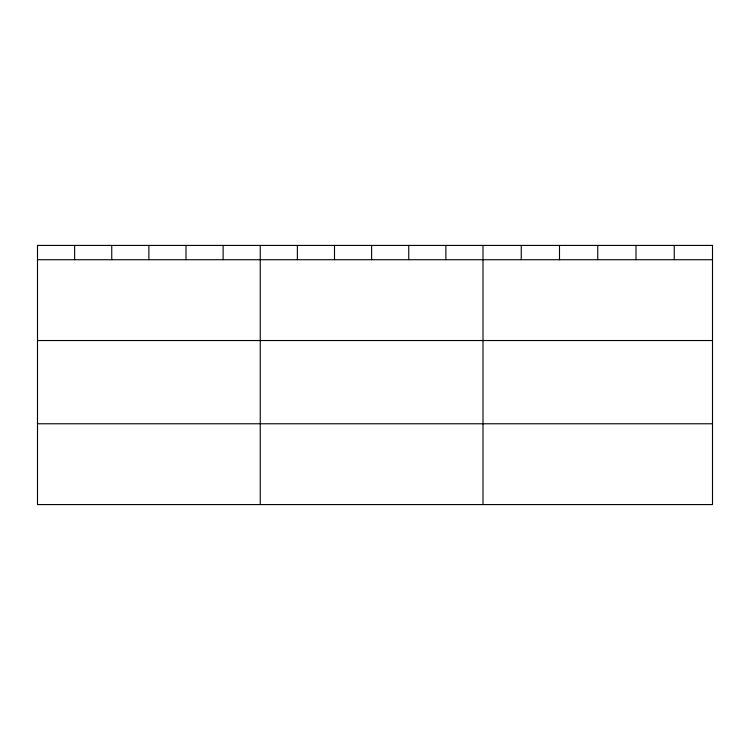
<?xml version="1.0" encoding="UTF-8"?>
<svg xmlns="http://www.w3.org/2000/svg" width="750" height="750" viewBox="0 0 750 750"><rect width="100%" height="100%" fill="white"/><g stroke="black" fill="none" stroke-linecap="round" stroke-linejoin="round"><path stroke-width="1.12" d="M37.5 259.725L712.5 259.725M37.5 340.528L712.5 340.528M37.5 423.769L712.5 423.769M674.25 245.428L674.25 259.725M636 245.428L636 259.725M597.75 245.428L597.75 259.725M559.5 245.428L559.5 259.725M521.25 245.428L521.25 259.725M483 245.428L483 504.572M445.875 245.428L445.875 259.725M408.75 245.428L408.75 259.725M371.625 245.428L371.625 259.725M334.5 245.428L334.5 259.725M297.375 245.428L297.375 259.725M260.25 245.428L260.25 504.572M223.125 245.428L223.125 259.725M186 245.428L186 259.725M148.875 245.428L148.875 259.725M111.75 245.428L111.75 259.725M74.625 245.428L74.625 259.725M712.5 245.428L37.5 245.428L37.5 504.572L712.5 504.572L712.5 245.428"/></g></svg>
